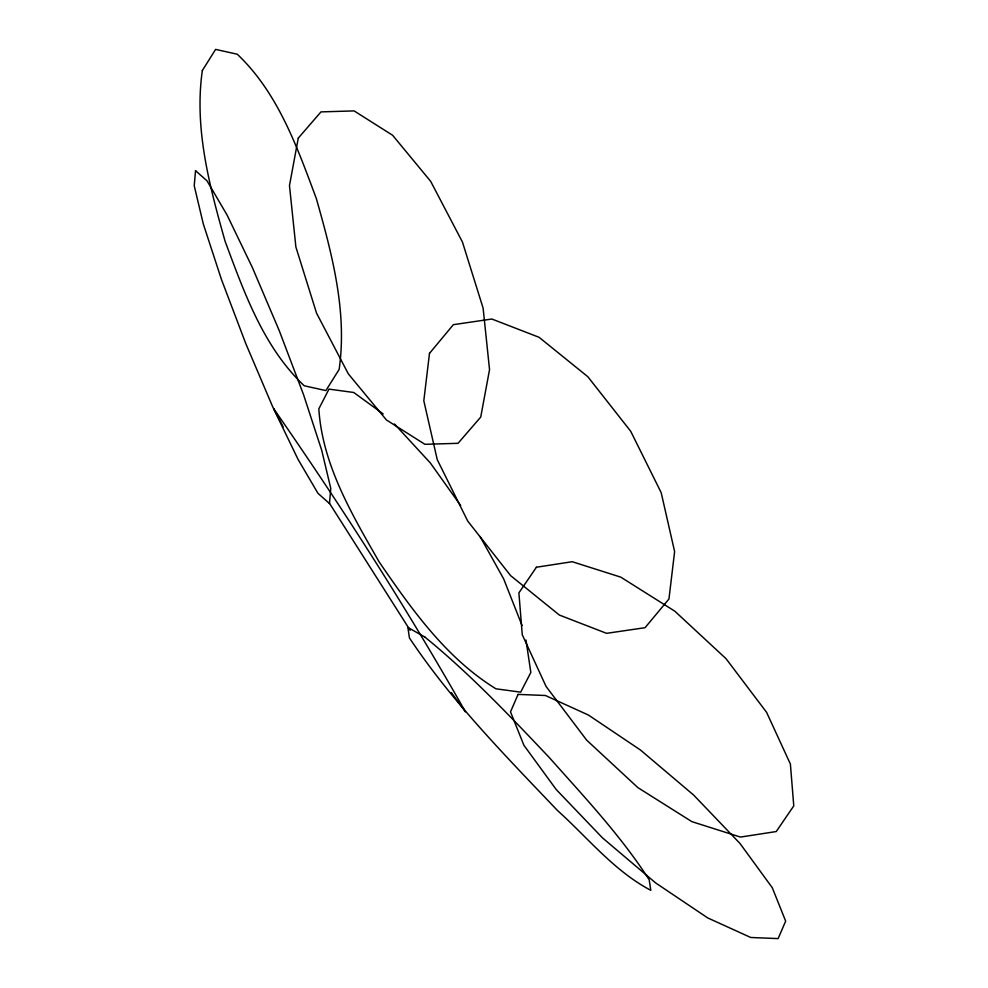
<?xml version="1.0" encoding="UTF-8"?>
<svg xmlns="http://www.w3.org/2000/svg" width="988" height="988" viewBox="0 0 988 988"><rect width="100%" height="100%" fill="white"/><g stroke="black" fill="none" stroke-linecap="round" stroke-linejoin="round"><path stroke-width="1.48" d="M383.183 413.923L353.741 392.483L328.979 389.124L318.828 408.834C322.421 464.94 351.987 514.353 379.207 562.011C411.761 609.448 446.094 658.082 495.927 688.797L520.676 692.156L530.84 672.445L525.974 640.026M394.434 423.963L430.299 462.915L460.643 505.498M451.38 692.613L465.459 711.817C406.636 607.904 341.873 506.906 273.762 408.797L283.173 426.865M410.168 630.332L329.214 502.843M480.045 536.496L503.658 578.882L522.072 625.589M202.33 70.568C194.056 128.514 209.493 186.003 225.116 241.356C244.332 292.781 263.413 347.109 304.23 385.777L325.892 390.581L339.143 369.426C347.418 311.467 331.993 253.978 316.358 198.625C297.141 147.2 278.073 92.872 237.244 54.204L215.594 49.4L202.33 70.568M195.538 170.652L194.228 185.793L203.306 223.967L221.411 279.357L245.765 343.54L272.663 406.735L298.018 459.334L317.963 493.321L329.473 503.534L330.782 488.393L321.693 450.219L303.6 394.829L279.246 330.647L252.335 267.452L226.981 214.853L207.035 180.853L195.538 170.652M429.484 353.371L423.815 400.782L437.252 459.667L467.719 521.059L510.598 575.621L559.369 615.055L606.583 633.333L645.065 627.689L668.962 598.975L674.619 551.576L661.194 492.691L630.715 431.287L587.835 376.724L539.077 337.303L491.863 319.025L453.369 324.669L429.484 353.371M298.277 138.122L289.472 185.583L295.894 247.049L316.555 313.171L348.332 373.872L386.382 419.925L424.889 444.304L458.024 443.316L480.724 417.084L489.542 369.623L483.12 308.157L462.446 242.035L430.669 181.335L392.631 135.282L354.112 110.903L320.976 111.891L298.277 138.122M518.083 694.391L510.512 711.866L523.899 745.261L556.195 789.511L602.47 837.861L655.699 882.963L707.766 917.951L750.757 937.489L778.112 938.6L785.67 921.125L772.283 887.73L740 843.48L693.712 795.13L640.483 750.028L588.416 715.04L545.438 695.503L518.083 694.391M536.422 567.236L518.885 592.886L522.269 634.753L546.068 686.45L586.65 740.123L637.84 787.597L691.847 821.633L740.444 837.071L776.235 831.55L793.772 805.899L790.388 764.033L766.589 712.336L726.007 658.663L674.816 611.189L620.81 577.153L572.213 561.715L536.422 567.236M424.766 636.976L407.871 627.454L409.452 637.952C451.504 701.171 505.201 755.536 557.331 810.358C587.675 837.639 614.19 871.058 650.796 890.312L649.202 879.814C620.612 835.453 584.266 796.908 549.34 757.598C509.573 715.645 469.671 673.544 424.766 636.976"/></g></svg>
